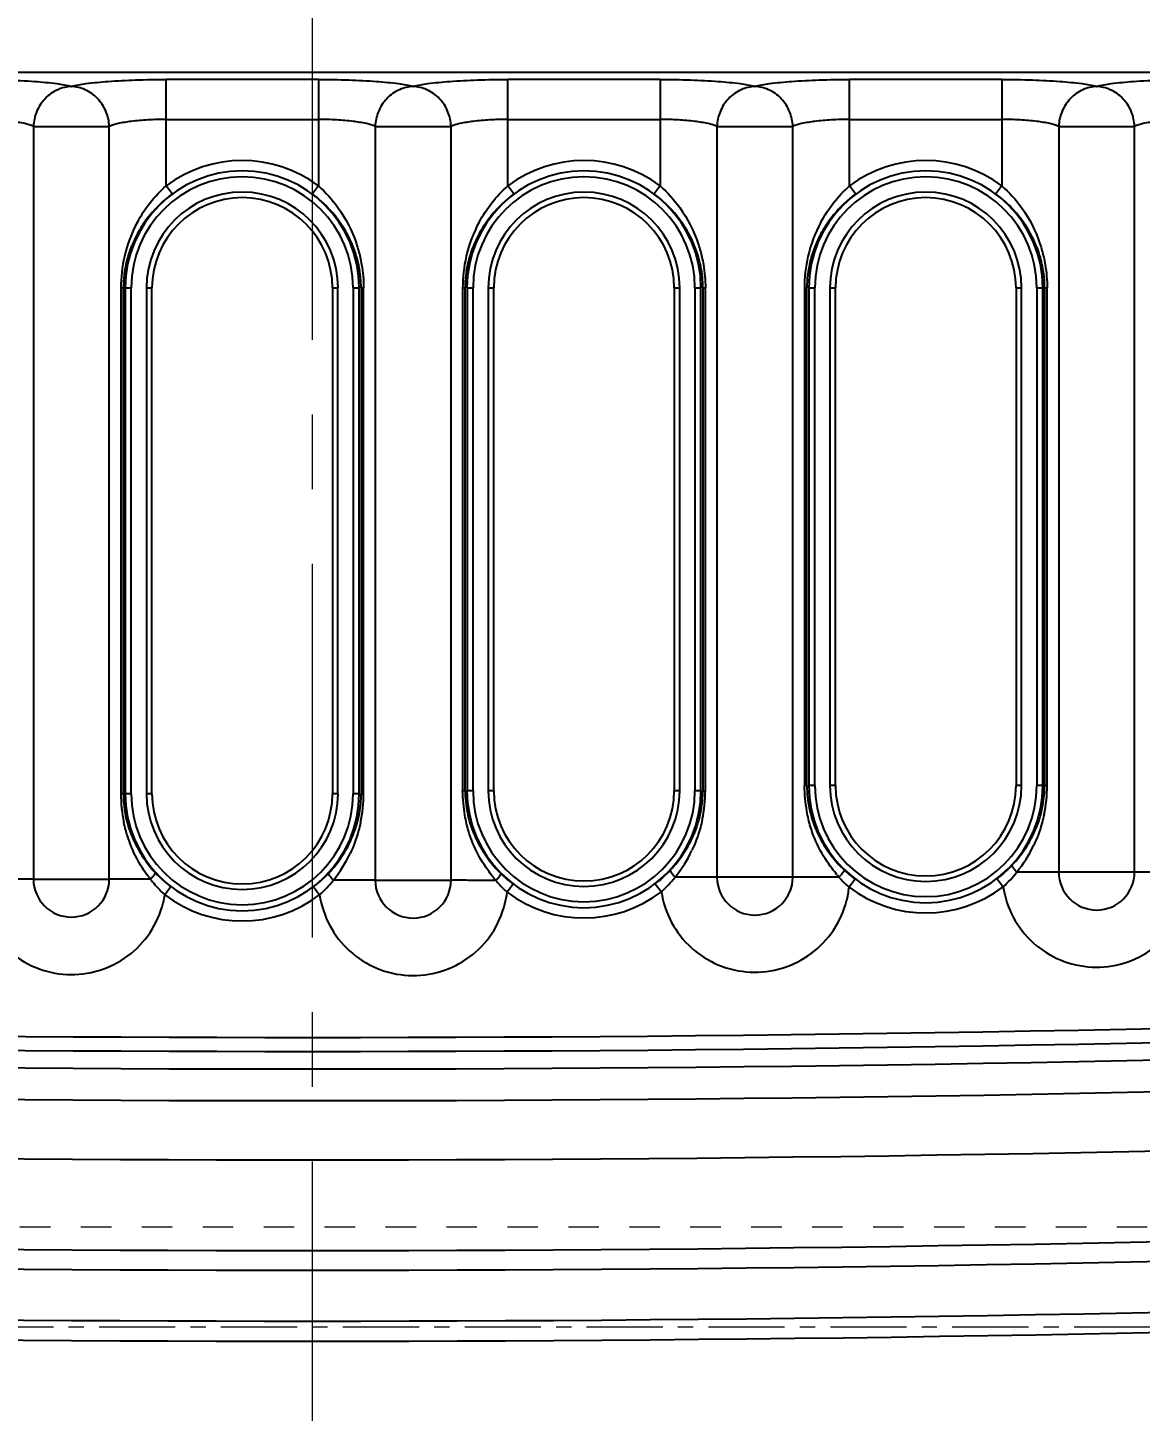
# Model space of a CAD drawing. Header units: millimetres. Extents: x 309 to 11345, y -1340 to 1318.
# Drawn here: x 1031.6 to 1087.2, y -612.7 to -543.5 of the extents above; entities that cross this region are included whole.
import ezdxf

# ---------------------------------------------------------------- set-up
doc = ezdxf.new("R2010")
doc.units = ezdxf.units.MM
doc.header["$LTSCALE"] = 16.335
doc.header["$PDMODE"] = 3
doc.header["$PDSIZE"] = 0.3125
doc.linetypes.add('CENTER', pattern=[0.6, 0.375, -0.075, 0.075, -0.075])
doc.linetypes.add('HIDDEN', pattern=[0.2, 0.1, -0.1])
doc.layers.get('0').update_dxf_attribs({"linetype": 'CONTINUOUS'})
doc.layers.get('Defpoints').update_dxf_attribs({"linetype": 'CONTINUOUS'})
doc.layers.add('center', color=1, linetype='CENTER', lineweight=9)
doc.layers.add('cool', color=153, linetype='HIDDEN', lineweight=9)
doc.styles.get("Standard").update_dxf_attribs({"font": 'txt', "width": 0.8})
doc.dimstyles.get("Standard").update_dxf_attribs({"dimtxt": 0.15625, "dimasz": 0.1875, "dimexe": 0.125, "dimexo": 0.0625, "dimtad": 0, "dimtih": 1, "dimtoh": 1, "dimdsep": 46, "dimtxsty": 'Standard', "dimcen": 0.09, "dimadec": 0, "dimazin": 0, "dimtp": 0.01, "dimtm": 0.01, "dimtfac": 1, "dimtofl": 0, "dimtmove": 0, "dimatfit": 3, "dimfxl": 0, "dimtolj": 1, "dimarcsym": 0})

# ---------------------------------------------------------------- blocks, each defined once
blk = doc.blocks.new('*D117')
at = {"color": 4, "lineweight": -2}
blk.add_line((1248.31, -589.328), (1335.614, -589.328), dxfattribs=at)
at = {"layer": 'Defpoints', "color": 0}
for p in [(1045.847, -463.458), (1248.247, -589.328), (1335.614, -589.328)]:
    blk.add_point(p, dxfattribs=at)
at = {"color": 6, "insert": (1354.281, -589.328), "char_height": 10, "attachment_point": 5}
blk.add_mtext('\\A1;125.87', dxfattribs=at)
blk = doc.blocks.new('*D118')
at = {"color": 4, "lineweight": -2}
blk.add_line((1272.345, -608.458), (1335.614, -608.458), dxfattribs=at)
at = {"layer": 'Defpoints', "color": 0}
for p in [(1045.847, -463.458), (1272.283, -608.458), (1335.614, -608.458)]:
    blk.add_point(p, dxfattribs=at)
at = {"color": 6, "insert": (1352.947, -608.458), "char_height": 10, "attachment_point": 5}
blk.add_mtext('\\A1;145.00', dxfattribs=at)
blk = doc.blocks.new('*D119')
at = {"color": 4, "lineweight": -2}
for p, q in [((1045.91, -628.458), (1295.614, -628.458)), ((1295.614, -628.458), (1315.614, -628.208)), ((1315.614, -628.208), (1335.614, -628.208))]:
    blk.add_line(p, q, dxfattribs=at)
at = {"layer": 'Defpoints', "color": 0}
for p in [(1045.847, -463.458), (1045.847, -628.458), (1335.614, -628.208)]:
    blk.add_point(p, dxfattribs=at)
at = {"color": 6, "insert": (1352.947, -628.208), "char_height": 10, "attachment_point": 5}
blk.add_mtext('\\A1;165.00', dxfattribs=at)
blk = doc.blocks.new('*D120')
at = {"color": 4, "lineweight": -2}
blk.add_line((1290.91, -668.458), (1335.614, -668.458), dxfattribs=at)
at = {"layer": 'Defpoints', "color": 0}
for p in [(1045.847, -463.458), (1290.847, -668.458), (1335.614, -668.458)]:
    blk.add_point(p, dxfattribs=at)
at = {"color": 6, "insert": (1353.614, -668.458), "char_height": 10, "attachment_point": 5}
blk.add_mtext('\\A1;205.00', dxfattribs=at)
blk = doc.blocks.new('*D129')
at = {"color": 4, "lineweight": -2}
blk.add_line((1045.847, -669.731), (1045.847, -714.629), dxfattribs=at)
at = {"layer": 'Defpoints', "color": 0}
for p in [(1045.847, -463.458), (1045.847, -669.669), (1045.847, -714.629)]:
    blk.add_point(p, dxfattribs=at)
at = {"color": 6, "insert": (1045.847, -724.629), "char_height": 10, "attachment_point": 5, "rotation": 90}
blk.add_mtext('\\A1;0.00', dxfattribs=at)
blk = doc.blocks.new('*D130')
at = {"color": 4, "lineweight": -2}
for p, q in [((1133.847, -632.538), (1133.847, -674.629)), ((1133.847, -674.629), (1137.593, -694.629)), ((1137.593, -694.629), (1137.593, -714.629))]:
    blk.add_line(p, q, dxfattribs=at)
at = {"layer": 'Defpoints', "color": 0}
for p in [(1045.847, -463.458), (1133.847, -632.476), (1137.593, -714.629)]:
    blk.add_point(p, dxfattribs=at)
at = {"color": 6, "insert": (1137.593, -729.296), "char_height": 10, "attachment_point": 5, "rotation": 90}
blk.add_mtext('\\A1;88.00', dxfattribs=at)
blk = doc.blocks.new('*D131')
at = {"color": 4, "lineweight": -2}
blk.add_line((1245.346, -525.14), (1245.346, -714.629), dxfattribs=at)
at = {"layer": 'Defpoints', "color": 0}
for p in [(1045.847, -463.458), (1245.346, -525.077), (1245.346, -714.629)]:
    blk.add_point(p, dxfattribs=at)
at = {"color": 6, "insert": (1245.346, -732.629), "char_height": 10, "attachment_point": 5, "rotation": 90}
blk.add_mtext('\\A1;199.50', dxfattribs=at)
blk = doc.blocks.new('*D132')
at = {"color": 4, "lineweight": -2}
for p, q in [((1243.847, -593.791), (1243.847, -674.629)), ((1243.847, -674.629), (1234.06, -694.629)), ((1234.06, -694.629), (1234.06, -714.629))]:
    blk.add_line(p, q, dxfattribs=at)
at = {"layer": 'Defpoints', "color": 0}
for p in [(1045.847, -463.458), (1243.847, -593.728), (1234.06, -714.629)]:
    blk.add_point(p, dxfattribs=at)
at = {"color": 6, "insert": (1234.06, -731.963), "char_height": 10, "attachment_point": 5, "rotation": 90}
blk.add_mtext('\\A1;198.00', dxfattribs=at)
blk = doc.blocks.new('*D133')
at = {"color": 4, "lineweight": -2}
blk.add_line((1267.747, -492.391), (1267.747, -714.629), dxfattribs=at)
at = {"layer": 'Defpoints', "color": 0}
for p in [(1045.847, -463.458), (1267.747, -492.328), (1267.747, -714.629)]:
    blk.add_point(p, dxfattribs=at)
at = {"color": 6, "insert": (1267.747, -732.629), "char_height": 10, "attachment_point": 5, "rotation": 90}
blk.add_mtext('\\A1;221.90', dxfattribs=at)
blk = doc.blocks.new('*D134')
at = {"color": 4, "lineweight": -2}
for p, q in [((1290.847, -668.521), (1290.847, -688.458)), ((1290.847, -688.458), (1302.533, -694.629)), ((1302.533, -694.629), (1302.533, -714.629))]:
    blk.add_line(p, q, dxfattribs=at)
at = {"layer": 'Defpoints', "color": 0}
for p in [(1045.847, -463.458), (1290.847, -668.458), (1302.533, -714.629)]:
    blk.add_point(p, dxfattribs=at)
at = {"color": 6, "insert": (1302.533, -733.296), "char_height": 10, "attachment_point": 5, "rotation": 90}
blk.add_mtext('\\A1;245.00', dxfattribs=at)
blk = doc.blocks.new('*D153')
at = {"color": 4, "lineweight": -2}
blk.add_line((843.625, -589.308), (751.834, -589.308), dxfattribs=at)
at = {"layer": 'Defpoints', "color": 0}
for p in [(1045.847, -463.458), (751.834, -589.308), (843.687, -589.308)]:
    blk.add_point(p, dxfattribs=at)
at = {"color": 6, "insert": (733.167, -589.308), "char_height": 10, "attachment_point": 5}
blk.add_mtext('\\A1;125.85', dxfattribs=at)
blk = doc.blocks.new('*D154')
at = {"color": 4, "lineweight": -2}
blk.add_line((836.37, -608.458), (751.834, -608.458), dxfattribs=at)
at = {"layer": 'Defpoints', "color": 0}
for p in [(1045.847, -463.458), (751.834, -608.458), (836.432, -608.458)]:
    blk.add_point(p, dxfattribs=at)
at = {"color": 6, "insert": (734.501, -608.458), "char_height": 10, "attachment_point": 5}
blk.add_mtext('\\A1;145.00', dxfattribs=at)
blk = doc.blocks.new('*D155')
at = {"color": 4, "lineweight": -2}
blk.add_line((805.347, -668.458), (751.834, -668.458), dxfattribs=at)
at = {"layer": 'Defpoints', "color": 0}
for p in [(1045.847, -463.458), (751.834, -668.458), (805.41, -668.458)]:
    blk.add_point(p, dxfattribs=at)
at = {"color": 6, "insert": (733.834, -668.458), "char_height": 10, "attachment_point": 5}
blk.add_mtext('\\A1;205.00', dxfattribs=at)
blk = doc.blocks.new('*D156')
at = {"color": 4, "lineweight": -2}
blk.add_line((800.847, -666.965), (800.847, -716.388), dxfattribs=at)
at = {"layer": 'Defpoints', "color": 0}
for p in [(1045.847, -463.458), (800.847, -666.902), (800.847, -716.388)]:
    blk.add_point(p, dxfattribs=at)
at = {"color": 6, "insert": (800.847, -735.055), "char_height": 10, "attachment_point": 5, "rotation": 90}
blk.add_mtext('\\A1;245.00', dxfattribs=at)
blk = doc.blocks.new('*D157')
at = {"color": 4, "lineweight": -2}
for p, q in [((846.349, -522.867), (846.349, -676.388)), ((846.349, -676.388), (827.427, -696.388)), ((827.427, -696.388), (827.427, -716.388))]:
    blk.add_line(p, q, dxfattribs=at)
at = {"layer": 'Defpoints', "color": 0}
for p in [(1045.847, -463.458), (846.349, -522.804), (827.427, -716.388)]:
    blk.add_point(p, dxfattribs=at)
at = {"color": 6, "insert": (827.427, -734.388), "char_height": 10, "attachment_point": 5, "rotation": 90}
blk.add_mtext('\\A1;199.50', dxfattribs=at)
blk = doc.blocks.new('*D158')
at = {"color": 4, "lineweight": -2}
for p, q in [((848.087, -593.771), (848.087, -676.388)), ((848.087, -676.388), (839.359, -696.388)), ((839.359, -696.388), (839.359, -716.388))]:
    blk.add_line(p, q, dxfattribs=at)
at = {"layer": 'Defpoints', "color": 0}
for p in [(1045.847, -463.458), (848.087, -593.708), (839.359, -716.388)]:
    blk.add_point(p, dxfattribs=at)
at = {"color": 6, "insert": (839.359, -735.055), "char_height": 10, "attachment_point": 5, "rotation": 90}
blk.add_mtext('\\A1;197.76', dxfattribs=at)
blk = doc.blocks.new('*D159')
at = {"color": 4, "lineweight": -2}
for p, q in [((957.847, -630.771), (957.847, -676.388)), ((957.847, -676.388), (954.745, -696.388)), ((954.745, -696.388), (954.745, -716.388))]:
    blk.add_line(p, q, dxfattribs=at)
at = {"layer": 'Defpoints', "color": 0}
for p in [(1045.847, -463.458), (957.847, -630.708), (954.745, -716.388)]:
    blk.add_point(p, dxfattribs=at)
at = {"color": 6, "insert": (954.745, -731.055), "char_height": 10, "attachment_point": 5, "rotation": 90}
blk.add_mtext('\\A1;88.00', dxfattribs=at)
blk = doc.blocks.new('*D160')
at = {"color": 4, "lineweight": -2}
blk.add_line((850.78, -465.57), (850.78, -716.388), dxfattribs=at)
at = {"layer": 'Defpoints', "color": 0}
for p in [(1045.847, -463.458), (850.78, -465.508), (850.78, -716.388)]:
    blk.add_point(p, dxfattribs=at)
at = {"color": 6, "insert": (850.78, -734.388), "char_height": 10, "attachment_point": 5, "rotation": 90}
blk.add_mtext('\\A1;195.07', dxfattribs=at)
blk = doc.blocks.new('*D161')
at = {"color": 4, "lineweight": -2}
for p, q in [((861.539, -465.57), (861.539, -676.388)), ((861.539, -676.388), (862.066, -696.388)), ((862.066, -696.388), (862.066, -716.388))]:
    blk.add_line(p, q, dxfattribs=at)
at = {"layer": 'Defpoints', "color": 0}
for p in [(1045.847, -463.458), (861.539, -465.508), (862.066, -716.388)]:
    blk.add_point(p, dxfattribs=at)
at = {"color": 6, "insert": (862.066, -733.721), "char_height": 10, "attachment_point": 5, "rotation": 90}
blk.add_mtext('\\A1;184.31', dxfattribs=at)
blk = doc.blocks.new('*D166')
at = {"color": 4, "lineweight": -2}
for p, q in [((1275.847, -526.278), (1275.847, -675.217)), ((1275.847, -675.217), (1285.463, -695.217)), ((1285.463, -695.217), (1285.463, -715.217))]:
    blk.add_line(p, q, dxfattribs=at)
at = {"layer": 'Defpoints', "color": 0}
for p in [(1045.847, -463.458), (1275.847, -526.216), (1285.463, -715.217)]:
    blk.add_point(p, dxfattribs=at)
at = {"color": 6, "insert": (1285.463, -733.217), "char_height": 10, "attachment_point": 5, "rotation": 90}
blk.add_mtext('\\A1;230.00', dxfattribs=at)
blk = doc.blocks.new('*D168')
at = {"color": 4, "lineweight": -2}
for p, q in [((815.847, -526.278), (815.847, -675.217)), ((815.847, -675.217), (813.507, -695.217)), ((813.507, -695.217), (813.507, -715.217))]:
    blk.add_line(p, q, dxfattribs=at)
at = {"layer": 'Defpoints', "color": 0}
for p in [(1045.847, -463.458), (815.847, -526.216), (813.507, -715.217)]:
    blk.add_point(p, dxfattribs=at)
at = {"color": 6, "insert": (813.507, -733.217), "char_height": 10, "attachment_point": 5, "rotation": 90}
blk.add_mtext('\\A1;230.00', dxfattribs=at)
blk = doc.blocks.new('*D217')
at = {"color": 4, "lineweight": -2}
for p, q in [((792.226, -628.458), (772.226, -641.779)), ((952.285, -628.458), (792.226, -628.458)), ((772.226, -641.779), (752.226, -641.779))]:
    blk.add_line(p, q, dxfattribs=at)
at = {"layer": 'Defpoints', "color": 0}
for p in [(1045.847, -463.458), (952.347, -628.458), (752.226, -641.779)]:
    blk.add_point(p, dxfattribs=at)
at = {"color": 6, "insert": (734.893, -641.779), "char_height": 10, "attachment_point": 5}
blk.add_mtext('\\A1;165.00', dxfattribs=at)

msp = doc.modelspace()

# ---------------------------------------------------------------- linework, layer by layer
at = {"color": 7, "linetype": 'Continuous'}
for p, q in [((994.907, -545.72), (1106.842, -545.72)), ((1046.136, -546.082), (1038.52, -546.082)), ((1038.52, -551.405), (1038.52, -546.082)), ((1046.136, -546.082), (1046.136, -551.405)), ((1063.229, -546.082), (1055.613, -546.082)), ((1055.613, -551.405), (1055.613, -546.082)), ((1063.229, -546.082), (1063.229, -551.405)), ((1080.323, -546.082), (1072.707, -546.082)), ((1072.707, -551.405), (1072.707, -546.082)), ((1080.323, -546.082), (1080.323, -551.405)), ((1031.886, -548.434), (1035.677, -548.434)), ((1031.886, -548.434), (1031.886, -586.067)), ((1035.677, -586.067), (1035.677, -548.434)), ((1038.52, -548.082), (1046.136, -548.082)), ((1048.979, -548.434), (1052.77, -548.434)), ((1048.979, -548.434), (1048.979, -586.117)), ((1052.77, -586.117), (1052.77, -548.434)), ((1055.613, -548.082), (1063.229, -548.082)), ((1066.073, -548.434), (1069.864, -548.434)), ((1066.073, -548.434), (1066.073, -585.966)), ((1069.864, -585.966), (1069.864, -548.434)), ((1072.707, -548.082), (1080.323, -548.082)), ((1083.166, -548.434), (1086.957, -548.434)), ((1083.166, -548.434), (1083.166, -585.715)), ((1086.957, -585.715), (1086.957, -548.434)), ((1038.82, -551.807), (1038.52, -551.405)), ((1046.136, -551.405), (1045.836, -551.807)), ((1055.913, -551.807), (1055.613, -551.405)), ((1063.229, -551.405), (1062.929, -551.807)), ((1073.007, -551.807), (1072.707, -551.405)), ((1080.323, -551.405), (1080.023, -551.807)), ((1036.381, -556.505), (1036.257, -556.505)), ((1036.257, -556.505), (1036.257, -581.794)), ((1036.381, -581.794), (1036.381, -556.505)), ((1036.476, -556.505), (1036.777, -556.505)), ((1036.476, -556.505), (1036.476, -581.794)), ((1036.777, -581.794), (1036.777, -556.505)), ((1037.538, -556.505), (1037.814, -556.505)), ((1037.538, -556.505), (1037.538, -581.794)), ((1037.814, -581.794), (1037.814, -556.505)), ((1046.842, -556.505), (1047.117, -556.505)), ((1046.842, -556.505), (1046.842, -581.794)), ((1047.117, -581.794), (1047.117, -556.505)), ((1047.878, -556.505), (1048.179, -556.505)), ((1047.878, -556.505), (1047.878, -581.794)), ((1048.179, -581.794), (1048.179, -556.505)), ((1048.275, -556.505), (1048.399, -556.505)), ((1048.275, -556.505), (1048.275, -581.794)), ((1048.399, -581.794), (1048.399, -556.505)), ((1053.474, -556.505), (1053.35, -556.505)), ((1053.35, -556.505), (1053.35, -581.643)), ((1053.474, -581.643), (1053.474, -556.505)), ((1053.57, -556.505), (1053.871, -556.505)), ((1053.57, -556.505), (1053.57, -581.643)), ((1053.871, -581.643), (1053.871, -556.505)), ((1054.632, -556.505), (1054.908, -556.505)), ((1054.632, -556.505), (1054.632, -581.643)), ((1054.908, -581.643), (1054.908, -556.505)), ((1063.935, -556.505), (1064.211, -556.505)), ((1063.935, -556.505), (1063.935, -581.643)), ((1064.211, -581.643), (1064.211, -556.505)), ((1064.972, -556.505), (1065.273, -556.505)), ((1064.972, -556.505), (1064.972, -581.643)), ((1065.273, -581.643), (1065.273, -556.505)), ((1065.368, -556.505), (1065.493, -556.505)), ((1065.368, -556.505), (1065.368, -581.643)), ((1065.493, -581.643), (1065.493, -556.505)), ((1070.568, -556.505), (1070.444, -556.505)), ((1070.444, -556.505), (1070.444, -581.391)), ((1070.568, -581.391), (1070.568, -556.505)), ((1070.663, -556.505), (1070.964, -556.505)), ((1070.663, -556.505), (1070.663, -581.391)), ((1070.964, -581.391), (1070.964, -556.505)), ((1071.725, -556.505), (1072.001, -556.505)), ((1071.725, -556.505), (1071.725, -581.391)), ((1072.001, -581.391), (1072.001, -556.505)), ((1081.029, -556.505), (1081.304, -556.505)), ((1081.029, -556.505), (1081.029, -581.391)), ((1081.304, -581.391), (1081.304, -556.505)), ((1082.065, -556.505), (1082.366, -556.505)), ((1082.065, -556.505), (1082.065, -581.391)), ((1082.366, -581.391), (1082.366, -556.505)), ((1082.462, -556.505), (1082.586, -556.505)), ((1082.462, -556.505), (1082.462, -581.391)), ((1082.586, -581.392), (1082.586, -556.505)), ((1036.381, -581.794), (1036.257, -581.794)), ((1036.777, -581.794), (1036.476, -581.794)), ((1037.814, -581.794), (1037.538, -581.794)), ((1047.117, -581.794), (1046.842, -581.794)), ((1048.179, -581.794), (1047.878, -581.794)), ((1048.275, -581.794), (1048.399, -581.794)), ((1053.474, -581.643), (1053.35, -581.643)), ((1053.871, -581.643), (1053.57, -581.643)), ((1054.908, -581.643), (1054.632, -581.643)), ((1064.211, -581.643), (1063.935, -581.643)), ((1065.273, -581.643), (1064.972, -581.643)), ((1065.368, -581.643), (1065.493, -581.643)), ((1070.568, -581.391), (1070.444, -581.391)), ((1070.964, -581.391), (1070.663, -581.391)), ((1072.001, -581.391), (1071.725, -581.391)), ((1081.304, -581.391), (1081.029, -581.391)), ((1082.366, -581.391), (1082.065, -581.391)), ((1082.462, -581.391), (1082.586, -581.392)), ((1072.173, -585.966), (1063.978, -585.966)), ((1089.407, -585.715), (1081.072, -585.715)), ((1031.886, -586.067), (1029.791, -586.067)), ((1037.731, -586.067), (1035.677, -586.067)), ((1038.764, -586.45), (1038.459, -586.848)), ((1045.893, -586.448), (1046.198, -586.846)), ((1048.979, -586.117), (1046.885, -586.117)), ((1055.009, -586.138), (1054.051, -586.13)), ((1055.881, -586.317), (1055.578, -586.716)), ((1062.987, -586.297), (1063.292, -586.695)), ((1072.982, -586.071), (1072.68, -586.471)), ((1080.081, -586.046), (1080.386, -586.444))]:
    msp.add_line(p, q, dxfattribs=at)
for centre, radius, start, end in [((1042.328, -556.505), 5.852, 0, 180), ((1042.328, -556.505), 6.365, 53.25404, 126.74596), ((1059.421, -556.505), 5.852, 0, 180), ((1059.421, -556.505), 6.365, 53.25404, 126.74596), ((1076.515, -556.505), 5.852, 0, 180), ((1076.515, -556.505), 6.365, 53.25404, 126.74596), ((1042.328, -556.505), 5.551, 0, 180), ((1059.421, -556.505), 5.551, 0, 180), ((1076.515, -556.505), 5.551, 0, 180), ((1042.328, -556.505), 4.79, 0, 180), ((1042.562, -556.832), 6.265, 126.67154, 140.62332), ((1042.328, -556.505), 4.514, 0, 180), ((1042.087, -556.84), 6.275, 42.45432, 53.32018), ((1059.421, -556.505), 4.79, 0, 180), ((1059.655, -556.832), 6.265, 126.67154, 140.62332), ((1059.421, -556.505), 4.514, 0, 180), ((1059.181, -556.84), 6.275, 42.45432, 53.32018), ((1076.515, -556.505), 4.79, 0, 180), ((1076.749, -556.832), 6.265, 126.67154, 140.62332), ((1076.515, -556.505), 4.514, 0, 180), ((1076.274, -556.84), 6.275, 42.45432, 53.32018), ((1043.122, -556.472), 6.86, 151.70951, 167.07638), ((1042.432, -556.724), 6.097, 140.63545, 149.13661), ((1060.215, -556.472), 6.86, 151.70951, 167.07638), ((1059.526, -556.724), 6.097, 140.63545, 149.13661), ((1077.309, -556.472), 6.86, 151.70951, 167.07638), ((1076.619, -556.724), 6.097, 140.63545, 149.13661), ((1042.285, -556.635), 5.924, 149.14275, 157.86892), ((1059.378, -556.635), 5.924, 149.14275, 157.86892), ((1076.472, -556.635), 5.924, 149.14275, 157.86892), ((1042.106, -556.562), 5.732, 157.87532, 165.89125), ((1059.2, -556.562), 5.732, 157.87532, 165.89125), ((1076.293, -556.562), 5.732, 157.87532, 165.89125), ((1043.242, -556.509), 6.985, 167.0025, 179.96792), ((1041.945, -556.52), 5.565, 165.90603, 173.29158), ((1042.644, -556.522), 5.631, 0.17075, 11.28696), ((1060.335, -556.509), 6.985, 167.0025, 179.96792), ((1059.038, -556.52), 5.565, 165.90603, 173.29158), ((1059.738, -556.522), 5.631, 0.17075, 11.28696), ((1077.429, -556.509), 6.985, 167.0025, 179.96792), ((1076.132, -556.52), 5.565, 165.90603, 173.29158), ((1076.831, -556.522), 5.631, 0.17075, 11.28696), ((1041.836, -556.506), 5.455, 173.30508, 179.99397), ((1058.93, -556.506), 5.455, 173.30508, 179.99397), ((1076.023, -556.506), 5.455, 173.30508, 179.99397), ((1043.332, -581.78), 7.075, 180.10787, 191.82269), ((1041.978, -581.779), 5.597, 180.15089, 193.25643), ((1042.328, -581.794), 5.852, 180, 0), ((1042.328, -581.794), 5.551, 180, 360), ((1042.328, -581.794), 4.79, 180, 360), ((1042.328, -581.794), 4.514, 180, 0), ((1041.477, -581.794), 6.922, 347.9148, 0.00272), ((1059.111, -581.625), 5.637, 180.17978, 191.5572), ((1059.421, -581.643), 5.852, 180, 0), ((1059.421, -581.643), 5.551, 180, 360), ((1059.421, -581.643), 4.79, 180, 360), ((1059.421, -581.643), 4.514, 180, 0), ((1058.57, -581.643), 6.922, 347.91491, 0.00271), ((1076.21, -581.373), 5.642, 180.18748, 191.76366), ((1076.515, -581.391), 5.852, 180, 0), ((1076.515, -581.391), 5.551, 180, 360), ((1076.515, -581.391), 4.79, 180, 360), ((1076.515, -581.391), 4.514, 180, 0), ((1075.664, -581.392), 6.922, 347.91491, 0.00271), ((1042.683, -581.788), 5.59, 339.44324, 346.6359), ((1059.776, -581.637), 5.59, 339.44325, 346.63598), ((1076.87, -581.386), 5.59, 339.44455, 346.63598), ((1042.455, -581.694), 5.836, 331.24536, 339.36599), ((1059.427, -581.488), 5.979, 202.39285, 213.74294), ((1059.549, -581.543), 5.836, 331.2454, 339.366), ((1076.531, -581.231), 5.991, 202.81425, 214.40358), ((1076.642, -581.292), 5.836, 331.24539, 339.36727), ((1042.502, -581.538), 6.175, 208.28342, 212.85518), ((1042.146, -581.532), 6.185, 326.92541, 331.30513), ((1059.24, -581.381), 6.185, 326.92539, 331.30518), ((1075.896, -581.521), 6.662, 320.98408, 334.63815), ((1076.333, -581.13), 6.185, 326.92539, 331.30518), ((1041.709, -581.923), 6.662, 320.98406, 334.63808), ((1058.802, -581.773), 6.662, 320.98408, 334.63815), ((1042.477, -582.263), 6.083, 217.1953, 218.70731), ((1042.576, -581.446), 6.29, 222.93858, 229.54413), ((1059.695, -581.268), 6.327, 225.5428, 230.53128), ((1067.968, -585.966), 1.896, 180, 0), ((1079.232, -579.961), 9.267, 219.4488, 220.38998), ((1076.417, -582.223), 5.66, 221.41343, 223.84615), ((1076.793, -581.012), 6.333, 226.49732, 230.8872), ((1076.887, -580.899), 6.481, 230.8781, 232.95365), ((1085.062, -585.715), 1.896, 180.00015, 359.99985), ((1033.781, -586.067), 1.896, 180.0037, 359.99779), ((1042.323, -582.54), 5.791, 217.52275, 221.05438), ((1041.968, -582.856), 5.315, 221.00549, 228.68908), ((1042.721, -581.279), 6.511, 229.5215, 232.57101), ((1050.875, -586.117), 1.896, 180.00388, 359.99781), ((1062.148, -580.256), 9.25, 218.52384, 219.49014), ((1059.329, -582.467), 5.669, 220.35721, 223.10433), ((1059.097, -582.688), 5.349, 223.07686, 228.86644), ((1059.802, -581.14), 6.494, 230.51945, 232.85765), ((1076.216, -582.419), 5.378, 223.82465, 228.89336), ((1067.968, -585.966), 4.739, 345.50255, 353.88251), ((1076.515, -581.391), 6.365, 232.95112, 307.45489), ((1033.595, -586.058), 4.927, 345.94557, 350.77679), ((1042.328, -581.794), 6.365, 232.56819, 307.45141), ((1050.688, -586.11), 4.928, 345.97151, 352.93255), ((1059.421, -581.643), 6.365, 232.85914, 307.45489), ((1045.847, 1403.717), 1997.698, 265.604565, 274.395435), ((1045.847, 1403.717), 1998.398, 265.604565, 274.395435), ((1045.847, 1403.717), 1999.273, 265.604565, 274.395435), ((1045.847, 1403.717), 2000.858, 265.604565, 274.395435), ((1045.847, 1403.717), 2003.819, 265.604565, 274.395435), ((1045.847, 1403.717), 2008.352, 265.604565, 274.395435), ((1045.847, 1403.717), 2009.339, 265.604565, 274.395435), ((1045.847, 1403.717), 2011.88, 265.604565, 274.395435), ((1045.847, 1403.717), 2012.885, 265.604565, 274.395435)]:
    msp.add_arc(centre, radius, start, end, dxfattribs=at)
for points, knots in [([(1029.042, -546.082), (1029.551, -546.082), (1030.519, -546.097), (1031.858, -546.163), (1032.931, -546.266), (1033.544, -546.363), (1033.781, -546.434)], [0, 0, 0, 0, 0.320374, 0.610618, 0.844066, 1, 1, 1, 1]), ([(1033.781, -546.434), (1033.547, -546.442), (1033.053, -546.559), (1032.423, -547.013), (1032.001, -547.677), (1031.894, -548.188), (1031.886, -548.434)], [0, 0, 0, 0, 0.233579, 0.491555, 0.754782, 1, 1, 1, 1]), ([(1033.781, -546.434), (1034.018, -546.363), (1034.632, -546.266), (1035.704, -546.163), (1037.043, -546.097), (1038.012, -546.082), (1038.52, -546.082)], [0, 0, 0, 0, 0.155949, 0.389404, 0.679649, 1, 1, 1, 1]), ([(1035.677, -548.434), (1035.668, -548.188), (1035.561, -547.677), (1035.139, -547.013), (1034.509, -546.559), (1034.015, -546.442), (1033.781, -546.434)], [0, 0, 0, 0, 0.245218, 0.508445, 0.766421, 1, 1, 1, 1]), ([(1046.136, -546.082), (1046.644, -546.082), (1047.613, -546.097), (1048.952, -546.163), (1050.024, -546.266), (1050.637, -546.363), (1050.875, -546.434)], [0, 0, 0, 0, 0.320374, 0.610618, 0.844066, 1, 1, 1, 1]), ([(1050.875, -546.434), (1050.64, -546.442), (1050.147, -546.559), (1049.516, -547.013), (1049.094, -547.677), (1048.987, -548.188), (1048.979, -548.434)], [0, 0, 0, 0, 0.233579, 0.491555, 0.754782, 1, 1, 1, 1]), ([(1050.875, -546.434), (1051.112, -546.363), (1051.725, -546.266), (1052.798, -546.163), (1054.136, -546.097), (1055.105, -546.082), (1055.613, -546.082)], [0, 0, 0, 0, 0.155949, 0.389404, 0.679649, 1, 1, 1, 1]), ([(1052.77, -548.434), (1052.762, -548.188), (1052.655, -547.677), (1052.233, -547.013), (1051.602, -546.559), (1051.109, -546.442), (1050.875, -546.434)], [0, 0, 0, 0, 0.245218, 0.508445, 0.766421, 1, 1, 1, 1]), ([(1063.229, -546.082), (1063.738, -546.082), (1064.706, -546.097), (1066.045, -546.163), (1067.118, -546.266), (1067.731, -546.363), (1067.968, -546.434)], [0, 0, 0, 0, 0.320374, 0.610618, 0.844066, 1, 1, 1, 1]), ([(1067.968, -546.434), (1067.734, -546.442), (1067.24, -546.559), (1066.61, -547.013), (1066.188, -547.677), (1066.081, -548.188), (1066.073, -548.434)], [0, 0, 0, 0, 0.233579, 0.491555, 0.754782, 1, 1, 1, 1]), ([(1067.968, -546.434), (1068.205, -546.363), (1068.819, -546.266), (1069.891, -546.163), (1071.23, -546.097), (1072.199, -546.082), (1072.707, -546.082)], [0, 0, 0, 0, 0.155949, 0.389404, 0.679649, 1, 1, 1, 1]), ([(1069.864, -548.434), (1069.855, -548.188), (1069.748, -547.677), (1069.326, -547.013), (1068.696, -546.559), (1068.202, -546.442), (1067.968, -546.434)], [0, 0, 0, 0, 0.245218, 0.508445, 0.766421, 1, 1, 1, 1]), ([(1080.323, -546.082), (1080.831, -546.082), (1081.8, -546.097), (1083.139, -546.163), (1084.211, -546.266), (1084.824, -546.363), (1085.062, -546.434)], [0, 0, 0, 0, 0.320374, 0.610618, 0.844066, 1, 1, 1, 1]), ([(1085.062, -546.434), (1084.827, -546.442), (1084.334, -546.559), (1083.703, -547.013), (1083.281, -547.677), (1083.174, -548.188), (1083.166, -548.434)], [0, 0, 0, 0, 0.233579, 0.491555, 0.754782, 1, 1, 1, 1]), ([(1085.062, -546.434), (1085.299, -546.363), (1085.912, -546.266), (1086.985, -546.163), (1088.323, -546.097), (1089.292, -546.082), (1089.8, -546.082)], [0, 0, 0, 0, 0.155949, 0.389404, 0.679649, 1, 1, 1, 1]), ([(1086.957, -548.434), (1086.949, -548.188), (1086.842, -547.677), (1086.42, -547.013), (1085.789, -546.559), (1085.296, -546.442), (1085.062, -546.434)], [0, 0, 0, 0, 0.245218, 0.508445, 0.766421, 1, 1, 1, 1]), ([(1031.886, -548.434), (1031.748, -548.366), (1031.379, -548.267), (1030.734, -548.163), (1029.93, -548.098), (1029.347, -548.082), (1029.042, -548.082)], [0, 0, 0, 0, 0.159969, 0.39318, 0.681951, 1, 1, 1, 1]), ([(1038.52, -548.082), (1038.215, -548.082), (1037.632, -548.098), (1036.828, -548.163), (1036.183, -548.267), (1035.814, -548.366), (1035.677, -548.434)], [0, 0, 0, 0, 0.318055, 0.606823, 0.840028, 1, 1, 1, 1]), ([(1048.979, -548.434), (1048.841, -548.366), (1048.473, -548.267), (1047.828, -548.163), (1047.023, -548.098), (1046.441, -548.082), (1046.136, -548.082)], [0, 0, 0, 0, 0.159969, 0.39318, 0.681951, 1, 1, 1, 1]), ([(1055.613, -548.082), (1055.308, -548.082), (1054.726, -548.098), (1053.921, -548.163), (1053.276, -548.267), (1052.908, -548.366), (1052.77, -548.434)], [0, 0, 0, 0, 0.318055, 0.606823, 0.840028, 1, 1, 1, 1]), ([(1066.073, -548.434), (1065.935, -548.366), (1065.566, -548.267), (1064.921, -548.163), (1064.117, -548.098), (1063.534, -548.082), (1063.229, -548.082)], [0, 0, 0, 0, 0.159969, 0.39318, 0.681951, 1, 1, 1, 1]), ([(1072.707, -548.082), (1072.402, -548.082), (1071.819, -548.098), (1071.015, -548.163), (1070.37, -548.267), (1070.001, -548.366), (1069.864, -548.434)], [0, 0, 0, 0, 0.318055, 0.606823, 0.840028, 1, 1, 1, 1]), ([(1083.166, -548.434), (1083.028, -548.366), (1082.66, -548.267), (1082.015, -548.163), (1081.21, -548.098), (1080.628, -548.082), (1080.323, -548.082)], [0, 0, 0, 0, 0.159969, 0.39318, 0.681951, 1, 1, 1, 1]), ([(1089.8, -548.082), (1089.495, -548.082), (1088.913, -548.098), (1088.108, -548.163), (1087.463, -548.267), (1087.095, -548.366), (1086.957, -548.434)], [0, 0, 0, 0, 0.318055, 0.606823, 0.840028, 1, 1, 1, 1]), ([(1047.876, -554.446), (1047.81, -554.279), (1047.51, -553.615), (1047.087, -553.007), (1046.717, -552.604)], [0, 0, 0, 0, 0.248204, 1, 1, 1, 1]), ([(1047.116, -552.486), (1047.511, -553.037), (1047.931, -553.863), (1048.175, -554.738), (1048.226, -554.962)], [0, 0, 0, 0, 0.746536, 1, 1, 1, 1]), ([(1064.97, -554.446), (1064.903, -554.279), (1064.603, -553.615), (1064.18, -553.007), (1063.811, -552.604)], [0, 0, 0, 0, 0.248204, 1, 1, 1, 1]), ([(1064.21, -552.486), (1064.605, -553.037), (1065.025, -553.863), (1065.268, -554.738), (1065.319, -554.962)], [0, 0, 0, 0, 0.746536, 1, 1, 1, 1]), ([(1082.063, -554.446), (1081.997, -554.279), (1081.697, -553.615), (1081.274, -553.007), (1080.904, -552.604)], [0, 0, 0, 0, 0.248204, 1, 1, 1, 1]), ([(1081.303, -552.486), (1081.698, -553.037), (1082.118, -553.863), (1082.362, -554.738), (1082.413, -554.962)], [0, 0, 0, 0, 0.746536, 1, 1, 1, 1]), ([(1048.166, -555.42), (1048.149, -555.336), (1048.075, -555.005), (1047.97, -554.682), (1047.876, -554.446)], [0, 0, 0, 0, 0.253093, 1, 1, 1, 1]), ([(1065.259, -555.42), (1065.242, -555.336), (1065.168, -555.005), (1065.063, -554.682), (1064.97, -554.446)], [0, 0, 0, 0, 0.253093, 1, 1, 1, 1]), ([(1082.353, -555.42), (1082.336, -555.336), (1082.262, -555.005), (1082.157, -554.682), (1082.063, -554.446)], [0, 0, 0, 0, 0.253093, 1, 1, 1, 1]), ([(1048.226, -554.962), (1048.254, -555.087), (1048.354, -555.595), (1048.399, -556.115), (1048.399, -556.505)], [0, 0, 0, 0, 0.246522, 1, 1, 1, 1]), ([(1065.319, -554.962), (1065.347, -555.087), (1065.448, -555.595), (1065.492, -556.115), (1065.492, -556.505)], [0, 0, 0, 0, 0.246522, 1, 1, 1, 1]), ([(1082.413, -554.962), (1082.441, -555.087), (1082.541, -555.595), (1082.586, -556.115), (1082.586, -556.505)], [0, 0, 0, 0, 0.246522, 1, 1, 1, 1]), ([(1048.121, -583.08), (1048.146, -582.976), (1048.234, -582.553), (1048.274, -582.119), (1048.275, -581.794)], [0, 0, 0, 0, 0.247439, 1, 1, 1, 1]), ([(1053.546, -583.28), (1053.515, -583.147), (1053.411, -582.607), (1053.366, -582.056), (1053.35, -581.643)], [0, 0, 0, 0, 0.247794, 1, 1, 1, 1]), ([(1065.215, -582.929), (1065.24, -582.825), (1065.327, -582.402), (1065.368, -581.968), (1065.368, -581.643)], [0, 0, 0, 0, 0.247439, 1, 1, 1, 1]), ([(1070.651, -583.074), (1070.619, -582.938), (1070.508, -582.383), (1070.461, -581.817), (1070.444, -581.391)], [0, 0, 0, 0, 0.247727, 1, 1, 1, 1]), ([(1082.308, -582.678), (1082.333, -582.574), (1082.421, -582.15), (1082.461, -581.717), (1082.462, -581.391)], [0, 0, 0, 0, 0.247439, 1, 1, 1, 1]), ([(1036.53, -583.062), (1036.559, -583.186), (1036.69, -583.669), (1036.887, -584.135), (1037.064, -584.464)], [0, 0, 0, 0, 0.252828, 1, 1, 1, 1]), ([(1053.589, -582.754), (1053.607, -582.842), (1053.686, -583.186), (1053.799, -583.522), (1053.899, -583.766)], [0, 0, 0, 0, 0.253185, 1, 1, 1, 1]), ([(1065.339, -583.092), (1065.31, -583.226), (1065.182, -583.751), (1064.994, -584.262), (1064.822, -584.626)], [0, 0, 0, 0, 0.253593, 1, 1, 1, 1]), ([(1071.187, -584.52), (1071.01, -584.178), (1070.813, -583.698), (1070.68, -583.2), (1070.651, -583.074)], [0, 0, 0, 0, 0.748455, 1, 1, 1, 1]), ([(1070.686, -582.523), (1070.705, -582.613), (1070.788, -582.963), (1070.905, -583.306), (1071.009, -583.554)], [0, 0, 0, 0, 0.253203, 1, 1, 1, 1]), ([(1082.432, -582.841), (1082.404, -582.975), (1082.276, -583.5), (1082.088, -584.01), (1081.915, -584.375)], [0, 0, 0, 0, 0.253593, 1, 1, 1, 1]), ([(1036.914, -584.744), (1036.745, -584.383), (1036.559, -583.879), (1036.434, -583.361), (1036.407, -583.23)], [0, 0, 0, 0, 0.747968, 1, 1, 1, 1]), ([(1048.245, -583.243), (1048.217, -583.377), (1048.089, -583.902), (1047.901, -584.412), (1047.728, -584.777)], [0, 0, 0, 0, 0.253593, 1, 1, 1, 1]), ([(1054.058, -584.7), (1053.889, -584.363), (1053.701, -583.891), (1053.574, -583.403), (1053.546, -583.28)], [0, 0, 0, 0, 0.748361, 1, 1, 1, 1]), ([(1072.075, -585.85), (1071.99, -585.746), (1071.66, -585.326), (1071.37, -584.875), (1071.187, -584.52)], [0, 0, 0, 0, 0.252335, 1, 1, 1, 1]), ([(1054.911, -586.017), (1054.829, -585.914), (1054.512, -585.497), (1054.234, -585.05), (1054.058, -584.7)], [0, 0, 0, 0, 0.252251, 1, 1, 1, 1]), ([(1054.455, -584.809), (1054.513, -584.896), (1054.757, -585.242), (1055.036, -585.562), (1055.264, -585.784)], [0, 0, 0, 0, 0.248154, 1, 1, 1, 1]), ([(1071.588, -584.616), (1071.649, -584.705), (1071.904, -585.057), (1072.195, -585.382), (1072.433, -585.606)], [0, 0, 0, 0, 0.248039, 1, 1, 1, 1]), ([(1037.971, -585.731), (1037.977, -585.746), (1037.956, -585.795), (1037.91, -585.869), (1037.829, -585.966), (1037.765, -586.033), (1037.731, -586.067)], [0, 0, 0, 0, 0.115408, 0.337923, 0.650916, 1, 1, 1, 1]), ([(1045.893, -586.448), (1045.961, -586.397), (1046.223, -586.188), (1046.469, -585.959), (1046.641, -585.777)], [0, 0, 0, 0, 0.253315, 1, 1, 1, 1]), ([(1046.641, -585.777), (1046.635, -585.791), (1046.656, -585.84), (1046.703, -585.913), (1046.785, -586.012), (1046.849, -586.081), (1046.885, -586.117)], [0, 0, 0, 0, 0.109733, 0.32764, 0.642555, 1, 1, 1, 1]), ([(1055.264, -585.784), (1055.269, -585.799), (1055.243, -585.847), (1055.196, -585.923), (1055.111, -586.026), (1055.045, -586.1), (1055.009, -586.138)], [0, 0, 0, 0, 0.104428, 0.323124, 0.641431, 1, 1, 1, 1]), ([(1062.987, -586.297), (1063.055, -586.246), (1063.317, -586.037), (1063.562, -585.808), (1063.734, -585.626)], [0, 0, 0, 0, 0.253316, 1, 1, 1, 1]), ([(1063.734, -585.626), (1063.729, -585.641), (1063.75, -585.689), (1063.796, -585.763), (1063.878, -585.861), (1063.943, -585.931), (1063.978, -585.966)], [0, 0, 0, 0, 0.109733, 0.32764, 0.642555, 1, 1, 1, 1]), ([(1072.433, -585.606), (1072.438, -585.621), (1072.409, -585.67), (1072.361, -585.747), (1072.274, -585.853), (1072.209, -585.928), (1072.173, -585.966)], [0, 0, 0, 0, 0.104924, 0.327425, 0.64653, 1, 1, 1, 1]), ([(1080.081, -586.046), (1080.148, -585.994), (1080.41, -585.785), (1080.656, -585.556), (1080.828, -585.375)], [0, 0, 0, 0, 0.253316, 1, 1, 1, 1]), ([(1080.828, -585.375), (1080.822, -585.389), (1080.843, -585.438), (1080.89, -585.511), (1080.972, -585.61), (1081.036, -585.679), (1081.072, -585.715)], [0, 0, 0, 0, 0.109733, 0.32764, 0.642555, 1, 1, 1, 1]), ([(1031.886, -586.067), (1032.131, -586.062), (1032.762, -586.063), (1033.394, -586.065), (1033.781, -586.067)], [0, 0, 0, 0, 0.387747, 1, 1, 1, 1]), ([(1033.781, -586.067), (1034.168, -586.065), (1034.8, -586.063), (1035.432, -586.062), (1035.677, -586.067)], [0, 0, 0, 0, 0.612253, 1, 1, 1, 1]), ([(1048.979, -586.117), (1049.224, -586.113), (1049.856, -586.114), (1050.488, -586.115), (1050.875, -586.117)], [0, 0, 0, 0, 0.387747, 1, 1, 1, 1]), ([(1050.875, -586.117), (1051.261, -586.115), (1051.893, -586.113), (1052.525, -586.113), (1052.77, -586.117)], [0, 0, 0, 0, 0.612253, 1, 1, 1, 1]), ([(1054.051, -586.13), (1053.912, -586.129), (1053.485, -586.125), (1053.058, -586.121), (1052.77, -586.117)], [0, 0, 0, 0, 0.325855, 1, 1, 1, 1]), ([(1080.386, -586.444), (1080.469, -586.975), (1080.812, -588.02), (1081.824, -589.317), (1083.216, -590.195), (1084.822, -590.554), (1086.455, -590.352), (1087.925, -589.613), (1089.066, -588.426), (1089.508, -587.42), (1089.649, -586.901)], [0, 0, 0, 0, 0.124984, 0.249981, 0.374972, 0.499961, 0.624955, 0.749961, 0.874975, 1, 1, 1, 1]), ([(1029.105, -586.796), (1029.187, -587.329), (1029.533, -588.376), (1030.543, -589.68), (1031.938, -590.562), (1033.547, -590.928), (1035.185, -590.724), (1036.661, -589.984), (1037.794, -588.785), (1038.24, -587.777), (1038.375, -587.255)], [0, 0, 0, 0, 0.12498, 0.24998, 0.374979, 0.499971, 0.624972, 0.749975, 0.874998, 1, 1, 1, 1]), ([(1046.198, -586.847), (1046.281, -587.379), (1046.624, -588.427), (1047.637, -589.729), (1049.031, -590.611), (1050.641, -590.973), (1052.278, -590.772), (1053.751, -590.029), (1054.892, -588.837), (1055.332, -587.827), (1055.469, -587.305)], [0, 0, 0, 0, 0.124989, 0.249995, 0.374995, 0.499993, 0.624991, 0.749992, 0.874997, 1, 1, 1, 1]), ([(1063.292, -586.695), (1063.375, -587.227), (1063.719, -588.271), (1064.731, -589.568), (1066.123, -590.446), (1067.728, -590.805), (1069.362, -590.603), (1070.831, -589.864), (1071.972, -588.677), (1072.415, -587.672), (1072.556, -587.153)], [0, 0, 0, 0, 0.124985, 0.249982, 0.374975, 0.499965, 0.624959, 0.749964, 0.874979, 1, 1, 1, 1])]:
    msp.add_open_spline(points, degree=3, knots=knots, dxfattribs=at)
for points in [[(1037.081, -553.221), (1037.447, -552.541), (1037.938, -551.912), (1038.52, -551.405)], [(1046.136, -551.405), (1046.503, -551.725), (1046.833, -552.091), (1047.116, -552.486)], [(1054.175, -553.221), (1054.541, -552.541), (1055.031, -551.912), (1055.613, -551.405)], [(1063.229, -551.405), (1063.596, -551.725), (1063.926, -552.091), (1064.21, -552.486)], [(1071.268, -553.221), (1071.634, -552.541), (1072.125, -551.912), (1072.707, -551.405)], [(1080.323, -551.405), (1080.69, -551.725), (1081.02, -552.091), (1081.303, -552.486)], [(1080.828, -585.375), (1081.084, -585.108), (1081.314, -584.815), (1081.516, -584.505)], [(1037.632, -585.94), (1037.351, -585.57), (1037.111, -585.165), (1036.914, -584.744)], [(1037.314, -584.888), (1037.508, -585.187), (1037.728, -585.471), (1037.971, -585.731)], [(1046.641, -585.777), (1046.897, -585.51), (1047.127, -585.217), (1047.329, -584.907)], [(1063.734, -585.626), (1063.99, -585.359), (1064.221, -585.066), (1064.422, -584.756)], [(1063.292, -586.695), (1063.544, -586.477), (1063.771, -586.228), (1063.978, -585.966)], [(1080.386, -586.444), (1080.638, -586.226), (1080.864, -585.976), (1081.072, -585.715)], [(1046.198, -586.846), (1046.451, -586.628), (1046.677, -586.379), (1046.885, -586.117)]]:
    msp.add_open_spline(points, degree=3, dxfattribs=at)
at = {"layer": 'center', "color": 1, "linetype": 'CENTER', "ltscale": 3.047689}
msp.add_line((1045.847, -708.458), (1045.847, -218.458), dxfattribs=at)
at = {"layer": 'cool', "ltscale": 0.932966}
msp.add_line((775.177, -603.458), (1316.517, -603.458), dxfattribs=at)
at = {"layer": 'cool', "color": 1, "linetype": 'CENTER', "ltscale": 0.621977}
msp.add_line((760.847, -608.458), (1330.847, -608.458), dxfattribs=at)

# ---------------------------------------------------------------- dimensions: what is measured, and where the dimension line sits
for feature_location, offset, dtype, origin, picture, middle in [((843.687, -589.308), (-91.853, 0), 0, (1045.847, -463.458), '*D153', (733.167, -589.308)), ((805.41, -668.458), (-53.576, 0), 0, (1045.847, -463.458), '*D155', (733.834, -668.458)), ((836.432, -608.458), (-84.598, 0), 0, (1045.847, -463.458), '*D154', (734.501, -608.458)), ((952.347, -628.458), (-200.121, -13.321), 0, (1045.847, -463.458), '*D217', (734.893, -641.779)), ((800.847, -666.902), (0, -49.486), 1, (1045.847, -463.458), '*D156', (800.847, -735.055)), ((815.847, -526.216), (-2.34, -189.001), 1, (1045.847, -463.458), '*D168', (813.507, -733.217)), ((846.349, -522.804), (-18.922, -193.584), 1, (1045.847, -463.458), '*D157', (827.427, -734.388)), ((848.087, -593.708), (-8.728, -122.68), 1, (1045.847, -463.458), '*D158', (839.359, -735.055)), ((850.78, -465.508), (0, -250.881), 1, (1045.847, -463.458), '*D160', (850.78, -734.388)), ((861.539, -465.508), (0.527, -250.881), 1, (1045.847, -463.458), '*D161', (862.066, -733.721)), ((957.847, -630.708), (-3.102, -85.68), 1, (1045.847, -463.458), '*D159', (954.745, -731.055)), ((1045.847085296, -669.668975988), (0, -44.960473061), 1, (1045.847085296, -463.458028618), '*D129', (1045.847085296, -724.62944905)), ((1248.247, -589.328), (87.367, 0), 0, (1045.847, -463.458), '*D117', (1354.281, -589.328)), ((1272.283, -608.458), (63.331, 0), 0, (1045.847, -463.458), '*D118', (1352.947, -608.458)), ((1045.847, -628.458), (289.767, 0.25), 0, (1045.847, -463.458), '*D119', (1352.947, -628.208)), ((1290.847, -668.458), (44.767, 0), 0, (1045.847, -463.458), '*D120', (1353.614, -668.458)), ((1133.847, -632.476), (3.746, -82.154), 1, (1045.847, -463.458), '*D130', (1137.593, -729.296)), ((1245.346, -525.077), (0, -189.552), 1, (1045.847, -463.458), '*D131', (1245.346, -732.629)), ((1243.847, -593.728), (-9.787, -120.901), 1, (1045.847, -463.458), '*D132', (1234.06, -731.963)), ((1267.747, -492.328), (0, -222.301), 1, (1045.847, -463.458), '*D133', (1267.747, -732.629)), ((1290.847, -668.458), (11.686, -46.171), 1, (1045.847, -463.458), '*D134', (1302.533, -733.296)), ((1275.847, -526.216), (9.616, -189.001), 1, (1045.847, -463.458), '*D166', (1285.463, -733.217))]:
    dim = msp.add_ordinate_dim(feature_location=feature_location, offset=offset, dtype=dtype, origin=origin, dimstyle='Standard', override={"dimtxt": 10, "dimasz": 10, "dimgap": 0, "dimtih": 0, "dimtoh": 0, "dimzin": 0, "dimcen": 0, "dimclrd": 4, "dimclre": 4, "dimclrt": 6, "dimadec": 2, "dimtp": 0, "dimtm": 0, "dimtzin": 0})
    dim.commit()
    dim.dimension.update_dxf_attribs({"geometry": picture, "text_midpoint": middle})

doc.saveas('drawing.dxf')
